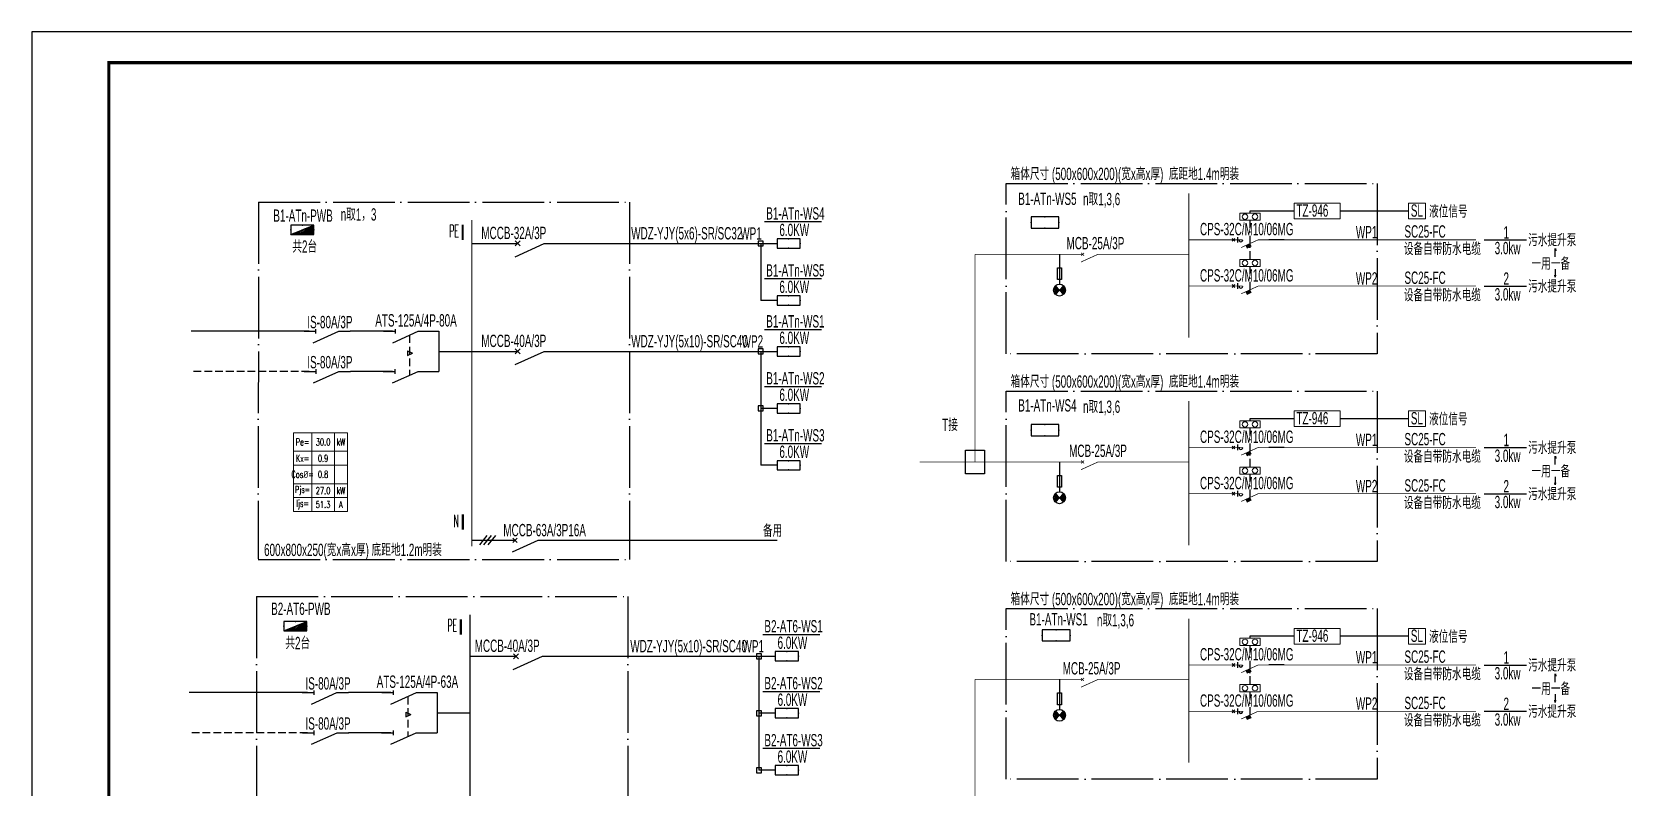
# Model space of a CAD drawing. Extents: x 776418 to 2076422, y -1170708 to 498544.
# Drawn here: x 908431 to 960002, y -454987 to -430506 of the extents above; entities that cross this region are included whole.
import ezdxf

# ---------------------------------------------------------------- set-up
doc = ezdxf.new("R2010")
doc.units = 0
doc.header["$LTSCALE"] = 1000
doc.header["$MEASUREMENT"] = 0
for name, pattern in [('CONTINOUS', [0]), ('DASH', [0.35, 0.25, -0.1]), ('DASHDOT2', [0.5, 0.25, -0.125, 0, -0.125]), ('DOTE', [2.42, 2, -0.2, 0.02, -0.2]), ('HIDDEN', [0.375, 0.25, -0.125])]:
    doc.linetypes.add(name, pattern=pattern)
doc.layers.get('0').update_dxf_attribs({"linetype": 'CONTINUOUS'})
doc.layers.get('Defpoints').update_dxf_attribs({"linetype": 'CONTINUOUS'})
for name, color, linetype in [('D-TEXT', 7, 'CONTINUOUS'), ('DQ', 255, 'CONTINOUS'), ('EL-SYSTEM', 1, 'CONTINUOUS'), ('ELEMENT', 3, 'CONTINUOUS'), ('EQUIP-箱柜', 3, 'CONTINUOUS'), ('TEL_TITLE', 7, 'CONTINUOUS'), ('WIRE-动力', 2, 'CONTINUOUS'), ('WIRE-照明', 1, 'CONTINUOUS'), ('WIRE-系统', 4, 'CONTINUOUS')]:
    doc.layers.add(name, color=color, linetype=linetype)
doc.layers.add('层1', color=7, linetype='CONTINUOUS', lineweight=0)
doc.styles.add('_HZTXT', font='txt.shx', dxfattribs={"width": 0.8, "bigfont": 'HZTXT.shx'})
doc.styles.add('_JD', font='ros.shx', dxfattribs={"width": 0.8, "bigfont": 'JD.shx'})
doc.styles.add('_TCH_LABEL', font='COMPLEX', dxfattribs={"bigfont": 'GBCBIG'})
doc.styles.add('_TEL_DIM', font='SIMPLEX', dxfattribs={"width": 0.7, "height": 3.5, "bigfont": 'HZTXT'})
doc.styles.add('DIM_FONT', font='SIMPLEX', dxfattribs={"width": 0.7, "bigfont": 'GBCBIG'})
doc.styles.get("Standard").update_dxf_attribs({"font": 'gbenor.shx', "bigfont": 'gbcbig.shx'})

# ---------------------------------------------------------------- blocks, each defined once
blk = doc.blocks.new('$element$00000596')
at = {"const_width": 0.0233}
for points in [[(0, 0), (0, -0.25)], [(-0.25, -0.2), (0, -0.75), (0, -1)]]:
    blk.add_lwpolyline(points, dxfattribs=at)
blk.add_arc((-0.008, -0.192), 0.0589, 81.8699, 278.1301)
at = {"flags": 9}
blk.add_attdef('S', (0, 0), '', height=0.00000667, dxfattribs=at)
blk = doc.blocks.new('KBO')
at = {"lineweight": 30}
for p, q in [((-1003, -47), (-1097, 47)), ((-1097, -47), (-1003, 47))]:
    blk.add_line(p, q, dxfattribs=at)
at = {"color": 2, "lineweight": 25}
blk.add_line((-921, 91), (-921, -91), dxfattribs=at)
at = {"color": 2}
for p, q in [((-644, -187), (-514, -129)), ((-641, -193), (-511, -135)), ((-638, -199), (-509, -141)), ((-636, -205), (-506, -147)), ((-633, -211), (-503, -153)), ((-630, -217), (-501, -159)), ((-628, -222), (-498, -165)), ((-625, -228), (-495, -171)), ((-623, -234), (-493, -177)), ((-620, -240), (-490, -182)), ((-617, -246), (-487, -188)), ((-615, -252), (-485, -194)), ((-612, -258), (-482, -200)), ((-609, -264), (-480, -206))]:
    blk.add_line(p, q, dxfattribs=at)
blk.add_lwpolyline([(-645, -183), (-515, -125), (-478, -210), (-608, -268)], close=True)
at = {"layer": 'ELEMENT', "xscale": 999.9899999999907, "yscale": 999.9899999999907, "zscale": 999.9899999999907, "rotation": 90}
blk.add_blockref('$element$00000596', (-1000, 0), dxfattribs=at)
blk = doc.blocks.new('$element$00000497')
at = {"const_width": 0.0233}
for points in [[(0, 0), (0, -0.25)], [(0, -1), (0, -0.75), (-0.25, -0.2)], [(-0.047, -0.297), (0.047, -0.203)], [(-0.047, -0.203), (0.047, -0.297)]]:
    blk.add_lwpolyline(points, dxfattribs=at)
at = {"flags": 9}
blk.add_attdef('S', (0, 0), '', height=0.00000667, dxfattribs=at)
blk = doc.blocks.new('$equip$00001413')
for p, q in [((0.75, 0.6), (-0.75, 0.6)), ((-0.75, 0.6), (-0.75, 0)), ((-0.75, 0), (0.75, 0)), ((0.75, 0), (0.75, 0.6))]:
    blk.add_line(p, q)
for p in [(-0.75, 0.3), (0, 0.6), (0, 0), (0.75, 0.3)]:
    blk.add_point(p)
at = {"style": '_TCH_LABEL', "flags": 9}
blk.add_attdef('A', (0, 0), '', height=0.00002, dxfattribs=at)
blk = doc.blocks.new('M_M8')
for p, q in [((-0.25, -0.2), (0, -0.75)), ((0.05, -0.25), (-0.05, -0.25))]:
    blk.add_line(p, q)
for points in [[(0, 0), (0, -0.25)], [(0, -0.75), (0, -1)]]:
    blk.add_lwpolyline(points)
at = {"style": 'DIM_FONT', "width": 0.8, "flags": 9}
blk.add_attdef('S', (0.25, -0.5), '', height=0.2, dxfattribs=at)
blk = doc.blocks.new('M_M7')
for p, q in [((-0.25, -0.2), (0, -0.75)), ((-0.047, -0.297), (0.047, -0.203)), ((-0.047, -0.203), (0.047, -0.297))]:
    blk.add_line(p, q)
for points in [[(0, 0), (0, -0.25)], [(0, -0.75), (0, -1)]]:
    blk.add_lwpolyline(points)
at = {"width": 0.8, "flags": 9}
blk.add_attdef('S', (0.25, -0.5), '', height=0.2, dxfattribs=at)
blk = doc.blocks.new('*X10')
at = {"color": 0}
for p, q in [((-247, 0), (-246, 2)), ((-212, 0), (-187, 25)), ((-177, 0), (-128, 49)), ((-141, 0), (-69, 72)), ((-106, 0), (-10, 96)), ((-71, 0), (49, 120)), ((-35, 0), (108, 143)), ((0, 0), (167, 167)), ((35, 0), (226, 190)), ((71, 0), (250, 179)), ((106, 0), (250, 144)), ((141, 0), (250, 109)), ((177, 0), (250, 73)), ((212, 0), (250, 38)), ((247, 0), (250, 3))]:
    blk.add_line(p, q, dxfattribs=at)
blk = doc.blocks.new('$equip$00001425')
for p, q in [((-0.75, 0), (0.75, 0.6)), ((0.75, 0.6), (-0.75, 0.6)), ((-0.75, 0.6), (-0.75, 0)), ((-0.75, 0), (0.75, 0)), ((0.75, 0), (0.75, 0.6))]:
    blk.add_line(p, q)
for p in [(-0.75, 0.3), (0, 0.6), (0, 0), (0.75, 0.3)]:
    blk.add_point(p)
blk.add_solid([(-0.75, 0), (0.75, 0), (0.75, 0.6)])
at = {"xscale": 0.00300000000061118, "yscale": 0.00300000000061118, "zscale": 0.00300000000061118}
blk.add_blockref('*X10', (0, 0), dxfattribs=at)
at = {"style": '_TCH_LABEL', "flags": 9}
blk.add_attdef('A', (0, 0), '', height=0.00002, dxfattribs=at)
blk = doc.blocks.new('*T176')
at = {"layer": 'Defpoints', "color": 8, "linetype": 'ByBlock', "lineweight": 0, "transparency": 16777216}
for p, q in [((0, 0), (1749, 0)), ((0, 0), (0, -2550)), ((593, 0), (593, -2550)), ((1332, 0), (1332, -2550)), ((1749, 0), (1749, -2550)), ((0, -600), (1749, -600)), ((0, -1050), (1749, -1050)), ((0, -1650), (1749, -1650)), ((0, -2100), (1749, -2100)), ((0, -2550), (1749, -2550))]:
    blk.add_line(p, q, dxfattribs=at)
at = {"color": 0, "transparency": 16777216, "attachment_point": 5, "style": '_TEL_DIM'}
for s, insert, char_height, width in [('Pe=', (297, -300), 225, 593.32), ('30.0', (962, -300), 225, 738.01), ('kW', (1540, -300), 225, 417.31), ('Kx=', (297, -825), 225, 593.32), ('0.9', (962, -825), 225, 738.01), ('Cos{\\fISOCPEUR|b0|i0|c0|p34;%%C}=', (297, -1350), 225, 593.32), ('0.8', (962, -1350), 225, 738.01), ('Pjs=', (297, -1875), 210, 593.32), ('27.0', (962, -1875), 225, 738.01), ('kW', (1540, -1875), 225, 417.31), ('Ijs=', (297, -2325), 225, 593.32), ('51.3', (962, -2325), 225, 738.01), ('A', (1540, -2325), 225, 417.31)]:
    blk.add_mtext(s, dxfattribs=dict(at, insert=insert, char_height=char_height, width=width))

msp = doc.modelspace()

# ---------------------------------------------------------------- linework, layer by layer
at = {"linetype": 'DOTE'}
for p, q in [((940002, -435418), (952032, -435418)), ((940002, -440945), (940002, -435418)), ((952032, -435418), (952032, -440945)), ((915773, -436023), (915771, -447591)), ((915773, -436023), (927802, -436023)), ((927802, -436022), (927802, -447612)), ((952032, -440945), (940002, -440945)), ((940002, -442149), (952032, -442149)), ((940002, -447676), (940002, -442149)), ((952032, -442149), (952032, -447676)), ((915771, -447612), (927802, -447612)), ((952032, -447676), (940002, -447676)), ((915714, -448808), (915712, -457396)), ((915714, -448808), (927743, -448808)), ((927743, -448807), (927743, -457396)), ((940002, -449198), (952032, -449198)), ((940002, -454726), (940002, -449198)), ((952032, -449198), (952032, -454726)), ((952032, -454726), (940002, -454726))]:
    msp.add_line(p, q, dxfattribs=at)
at = {"ltscale": 0.001}
for p, q in [((932180, -436654), (934027, -436654)), ((932180, -438501), (934027, -438501)), ((932179, -440153), (934026, -440153)), ((932179, -441999), (934026, -441999)), ((932179, -443845), (934026, -443845)), ((932121, -450034), (933967, -450034)), ((932121, -451881), (933967, -451881)), ((932121, -453727), (933967, -453727))]:
    msp.add_line(p, q, dxfattribs=at)
at = {"color": 1, "lineweight": 25}
for p, q in [((949018, -437247), (948514, -437247)), ((949018, -443977), (948514, -443977)), ((949018, -451027), (948514, -451027))]:
    msp.add_line(p, q, dxfattribs=at)
at = {"lineweight": 0}
for points in [[(953046, -436062), (953597, -436062), (953597, -436569), (953046, -436569)], [(953046, -442793), (953597, -442793), (953597, -443299), (953046, -443299)], [(953046, -449843), (953597, -449843), (953597, -450349), (953046, -450349)]]:
    msp.add_lwpolyline(points, close=True, dxfattribs=at)
at = {"linetype": 'Continuous', "const_width": 72.9}
for points in [[(922393, -436760), (922393, -437257)], [(922393, -436760), (922393, -437257)], [(922398, -446148), (922398, -446645)], [(922398, -446148), (922398, -446645)], [(922334, -449545), (922334, -450042)], [(922334, -449545), (922334, -450042)]]:
    msp.add_lwpolyline(points, dxfattribs=at)
at = {"layer": 'D-TEXT'}
for p, q in [((955493, -437248), (956872, -437248)), ((957802, -437799), (957802, -437532)), ((957802, -438195), (957802, -438462)), ((955493, -438748), (956872, -438748)), ((957802, -438462), (957787, -438390)), ((957804, -438462), (957819, -438390)), ((955493, -443978), (956872, -443978)), ((957802, -444529), (957802, -444262)), ((957802, -444926), (957802, -445193)), ((955493, -445478), (956872, -445478)), ((957802, -445193), (957787, -445121)), ((957804, -445193), (957819, -445120)), ((955493, -451028), (956872, -451028)), ((957802, -451579), (957802, -451312)), ((957802, -452243), (957787, -452170)), ((957802, -451975), (957802, -452243)), ((957804, -452243), (957819, -452170)), ((955493, -452528), (956872, -452528))]:
    msp.add_line(p, q, dxfattribs=at)
msp.add_lwpolyline([(937626, -443554, 0, 0, 0), (938563, -443554, 0, 0, 0), (938868, -444177, 80, 0, 0), (939000, -444446, 0, 0, 0)], format="xyseb", dxfattribs=at)
at = {"layer": 'EL-SYSTEM'}
msp.add_lwpolyline([(938690, -444066), (939309, -444066), (939309, -444827), (938690, -444827)], close=True, dxfattribs=at)
at = {"layer": 'TEL_TITLE'}
msp.add_lwpolyline([(908431, -489906), (1013531, -489906), (1013531, -430506), (908431, -430506)], close=True, dxfattribs=at)
at = {"layer": 'TEL_TITLE', "const_width": 100}
msp.add_lwpolyline([(910931, -488906), (1012531, -488906), (1012531, -431506), (910931, -431506)], close=True, dxfattribs=at)
at = {"layer": 'WIRE-动力'}
for p, q in [((923182, -446835), (922934, -447129)), ((923322, -446835), (923074, -447129)), ((923462, -446835), (923214, -447129))]:
    msp.add_line(p, q, dxfattribs=at)
at = {"layer": 'WIRE-照明', "linetype": 'Continuous'}
for p, q in [((932132, -437287), (931972, -437287)), ((931972, -437287), (931972, -437447)), ((932132, -437447), (932132, -437287)), ((922689, -437365), (923749, -437365)), ((931972, -437447), (932132, -437447)), ((932051, -437365), (932051, -439212)), ((932582, -439212), (932051, -439212)), ((921624, -440863), (922689, -440863)), ((922689, -440863), (923749, -440863)), ((932132, -440785), (931972, -440785)), ((931972, -440785), (931972, -440945)), ((932051, -440863), (932051, -444556)), ((932132, -440945), (932132, -440785)), ((931972, -440945), (932132, -440945)), ((932132, -442632), (931972, -442632)), ((931972, -442632), (931972, -442792)), ((931972, -442792), (932132, -442792)), ((932582, -442710), (932051, -442710)), ((932132, -442792), (932132, -442632)), ((932582, -444556), (932051, -444556)), ((932073, -450667), (931913, -450667)), ((931913, -450667), (931913, -450827)), ((932073, -450827), (932073, -450667)), ((922630, -450745), (923690, -450745)), ((931913, -450827), (932073, -450827)), ((931992, -450745), (931992, -454438)), ((921565, -452575), (922630, -452575)), ((932073, -452514), (931913, -452514)), ((931913, -452514), (931913, -452674)), ((931913, -452674), (932073, -452674)), ((932523, -452592), (931992, -452592)), ((932073, -452674), (932073, -452514)), ((932073, -454360), (931913, -454360)), ((931913, -454360), (931913, -454520)), ((931913, -454520), (932073, -454520)), ((932523, -454438), (931992, -454438)), ((932073, -454520), (932073, -454360))]:
    msp.add_line(p, q, dxfattribs=at)
at = {"layer": 'WIRE-照明'}
for p, q in [((925080, -437365), (932582, -437365)), ((917423, -440213), (913590, -440213)), ((920120, -440213), (918752, -440213)), ((921328, -440213), (921624, -440213)), ((921624, -440213), (921624, -441512)), ((920609, -440849), (920609, -440996)), ((920609, -440849), (920768, -440923)), ((920609, -440996), (920768, -440923)), ((925080, -440863), (932582, -440863)), ((920124, -441512), (918756, -441512)), ((921322, -441512), (921624, -441512)), ((922684, -446982), (924088, -446982)), ((925026, -446982), (932591, -446982)), ((925021, -450745), (932523, -450745)), ((917364, -451924), (913532, -451924)), ((920061, -451924), (918693, -451924)), ((921269, -451924), (921565, -451924)), ((921565, -451924), (921565, -453223)), ((920550, -452560), (920550, -452708)), ((920550, -452560), (920709, -452634)), ((920550, -452708), (920709, -452634)), ((920065, -453223), (918697, -453223)), ((921264, -453223), (921565, -453223))]:
    msp.add_line(p, q, dxfattribs=at)
at = {"layer": 'WIRE-照明', "linetype": 'HIDDEN'}
for p, q in [((920670, -440341), (920670, -441640)), ((920612, -452053), (920612, -453352))]:
    msp.add_line(p, q, dxfattribs=at)
at = {"layer": 'WIRE-照明', "linetype": 'DASH'}
for p, q in [((917423, -441512), (913590, -441512)), ((917364, -453223), (913532, -453223))]:
    msp.add_line(p, q, dxfattribs=at)
at = {"layer": 'WIRE-照明', "const_width": 36}
for points in [[(945923, -435745), (945923, -440417)], [(922689, -436606), (922689, -447180)], [(945923, -442475), (945923, -447148)], [(922630, -449391), (922630, -457063)], [(945923, -449525), (945923, -454198)]]:
    msp.add_lwpolyline(points, dxfattribs=at)
at = {"layer": 'WIRE-系统', "const_width": 23.3}
for points in [[(945923, -437247), (947423, -437247)], [(948423, -437247), (952032, -437247)], [(952032, -437247), (955229, -437247)], [(939000, -437716), (942234, -437716)], [(939000, -444446), (939000, -437716)], [(939000, -437716), (942234, -437716)], [(943234, -437716), (945923, -437716)], [(945923, -438747), (947423, -438747)], [(948423, -438747), (952032, -438747)], [(952032, -438747), (955229, -438747)], [(945923, -443977), (947423, -443977)], [(948423, -443977), (952032, -443977)], [(952032, -443977), (955229, -443977)], [(937202, -444446), (942234, -444446)], [(943234, -444446), (945923, -444446)], [(945923, -445477), (947423, -445477)], [(948423, -445477), (952032, -445477)], [(952032, -445477), (955229, -445477)], [(945923, -451027), (947423, -451027)], [(948423, -451027), (952032, -451027)], [(952032, -451027), (955229, -451027)], [(939000, -464957), (939000, -451496)], [(939000, -451496), (942234, -451496)], [(939000, -451496), (942234, -451496)], [(943234, -451496), (945923, -451496)], [(945923, -452527), (947423, -452527)], [(948423, -452527), (952032, -452527)], [(952032, -452527), (955229, -452527)]]:
    msp.add_lwpolyline(points, dxfattribs=at)
at = {"layer": '层1', "color": 4, "linetype": 'DASHDOT2', "lineweight": -3}
for p, q in [((947908, -436613), (947907, -437882)), ((947908, -436314), (947908, -436382)), ((947908, -438113), (947907, -438873)), ((947908, -443344), (947907, -444613)), ((947908, -443044), (947908, -443113)), ((947908, -444844), (947907, -445603)), ((947908, -450094), (947908, -450162)), ((947908, -450394), (947907, -451662)), ((947908, -451894), (947907, -452653))]:
    msp.add_line(p, q, dxfattribs=at)
at = {"layer": '层1', "color": 4, "linetype": 'DASHDOT2', "lineweight": -3, "ltscale": 500}
for p, q in [((949339, -436314), (947908, -436314)), ((953046, -436316), (950830, -436315)), ((949339, -443045), (947908, -443044)), ((953046, -443046), (950830, -443045)), ((949339, -450095), (947908, -450094)), ((953046, -450096), (950830, -450095))]:
    msp.add_line(p, q, dxfattribs=at)
at = {"layer": '层1', "color": 4, "linetype": 'Continuous', "lineweight": 30}
for p, q in [((941733, -437722), (941733, -438684)), ((941733, -444452), (941733, -445415)), ((941733, -451502), (941733, -452465))]:
    msp.add_line(p, q, dxfattribs=at)
at = {"layer": '层1', "color": 4, "lineweight": -3}
for p, q in [((957802, -437532), (957787, -437604)), ((957804, -437532), (957819, -437604)), ((957802, -444262), (957787, -444334)), ((957804, -444262), (957819, -444334)), ((957802, -451312), (957787, -451384)), ((957804, -451312), (957819, -451384))]:
    msp.add_line(p, q, dxfattribs=at)
at = {"layer": '层1', "color": 7, "linetype": 'Continuous', "lineweight": -3}
for p, q in [((941584, -438755), (941584, -438997)), ((941604, -438734), (941604, -439019)), ((941624, -438756), (941624, -438996)), ((941644, -438778), (941644, -438974)), ((941664, -438800), (941664, -438952)), ((941684, -438822), (941684, -438930)), ((941704, -438844), (941704, -438908)), ((941724, -438866), (941724, -438886)), ((941742, -438866), (941742, -438886)), ((941762, -438844), (941762, -438908)), ((941782, -438822), (941782, -438930)), ((941802, -438800), (941802, -438952)), ((941822, -438778), (941822, -438974)), ((941842, -438756), (941842, -438996)), ((941862, -438734), (941862, -439019)), ((941882, -438755), (941882, -438997)), ((941902, -438785), (941902, -438967)), ((941922, -438843), (941922, -438910)), ((941584, -445486), (941584, -445728)), ((941604, -445464), (941604, -445749)), ((941624, -445486), (941624, -445727)), ((941644, -445508), (941644, -445705)), ((941664, -445531), (941664, -445683)), ((941684, -445553), (941684, -445661)), ((941782, -445553), (941782, -445661)), ((941802, -445531), (941802, -445683)), ((941822, -445508), (941822, -445705)), ((941842, -445486), (941842, -445727)), ((941862, -445464), (941862, -445749)), ((941882, -445486), (941882, -445728)), ((941902, -445516), (941902, -445698)), ((941704, -445575), (941704, -445639)), ((941724, -445597), (941724, -445617)), ((941742, -445597), (941742, -445617)), ((941762, -445575), (941762, -445639)), ((941922, -445573), (941922, -445640)), ((941584, -452535), (941584, -452778)), ((941604, -452514), (941604, -452799)), ((941624, -452536), (941624, -452777)), ((941644, -452558), (941644, -452755)), ((941664, -452580), (941664, -452733)), ((941684, -452602), (941684, -452711)), ((941704, -452624), (941704, -452688)), ((941724, -452647), (941724, -452666)), ((941742, -452647), (941742, -452666)), ((941762, -452624), (941762, -452688)), ((941782, -452602), (941782, -452711)), ((941802, -452580), (941802, -452733)), ((941822, -452558), (941822, -452755)), ((941842, -452536), (941842, -452777)), ((941862, -452514), (941862, -452799)), ((941882, -452535), (941882, -452778)), ((941902, -452565), (941902, -452748)), ((941922, -452623), (941922, -452690))]:
    msp.add_line(p, q, dxfattribs=at)
at = {"layer": '层1', "color": 4, "linetype": 'Continuous', "lineweight": -3}
for p, q in [((941862, -439019), (941604, -438734)), ((941604, -439019), (941862, -438734)), ((941862, -445749), (941604, -445464)), ((941604, -445749), (941862, -445464)), ((941862, -452799), (941604, -452514)), ((941604, -452799), (941862, -452514))]:
    msp.add_line(p, q, dxfattribs=at)
at = {"layer": '层1', "color": 6, "lineweight": 15}
for points in [[(949339, -436061), (950830, -436061), (950830, -436568), (949339, -436568)], [(949339, -442792), (950830, -442792), (950830, -443298), (949339, -443298)], [(949339, -449841), (950830, -449841), (950830, -450348), (949339, -450348)]]:
    msp.add_lwpolyline(points, close=True, dxfattribs=at)
at = {"layer": '层1', "color": 2, "linetype": 'Continuous', "lineweight": 15}
for points in [[(947583, -436613), (948233, -436613), (948233, -436382), (947583, -436382)], [(947583, -438113), (948233, -438113), (948233, -437882), (947583, -437882)], [(947583, -443344), (948233, -443344), (948233, -443113), (947583, -443113)], [(947583, -444844), (948233, -444844), (948233, -444613), (947583, -444613)], [(947583, -450394), (948233, -450394), (948233, -450162), (947583, -450162)], [(947583, -451894), (948233, -451894), (948233, -451662), (947583, -451662)]]:
    msp.add_lwpolyline(points, close=True, dxfattribs=at)
at = {"layer": '层1', "color": 4, "linetype": 'Continuous', "lineweight": -3}
for points in [[(941667, -438151), (941797, -438151), (941797, -438535), (941667, -438535)], [(941667, -444881), (941797, -444881), (941797, -445266), (941667, -445266)], [(941667, -451931), (941797, -451931), (941797, -452315), (941667, -452315)]]:
    msp.add_lwpolyline(points, close=True, dxfattribs=at)
at = {"layer": '层1', "color": 2, "linetype": 'Continuous', "lineweight": 15}
for centre in [(947747, -436499), (948070, -436497), (947747, -437999), (948070, -437997), (947747, -443229), (948070, -443227), (947747, -444729), (948070, -444727), (947747, -450279), (948070, -450277), (947747, -451779), (948070, -451777)]:
    msp.add_circle(centre, 87.9, dxfattribs=at)
at = {"layer": '层1', "color": 4, "linetype": 'Continuous', "lineweight": -3}
for centre in [(941734, -438876), (941734, -445607), (941734, -452657)]:
    msp.add_circle(centre, 192, dxfattribs=at)

# ---------------------------------------------------------------- block references
msp.add_blockref('*T176', (916908, -443501))
at = {"layer": 'DQ', "xscale": 1500, "yscale": 1500, "zscale": 1500, "rotation": 90}
for name, p in [('M_M8', (917252, -440213)), ('M_M8', (919828, -440213)), ('M_M8', (917259, -441512)), ('M_M8', (919822, -441512)), ('M_M7', (923713, -446982)), ('M_M8', (917193, -451924)), ('M_M8', (919769, -451924)), ('M_M8', (917200, -453223)), ('M_M8', (919764, -453223))]:
    msp.add_blockref(name, p, dxfattribs=at)
at = {"layer": 'ELEMENT', "rotation": 90}
for name, p, xscale, yscale, zscale in [('M_M7', (923749, -437365), 1714.285714285681, 1714.285714285681, 1714.285714285681), ('$element$00000497', (942234, -437716), 1000, 1000, 1000), ('M_M7', (923749, -440863), 1714.285714285681, 1714.285714285681, 1714.285714285681), ('$element$00000497', (942234, -444446), 1000, 1000, 1000), ('M_M7', (923690, -450745), 1714.285714285681, 1714.285714285681, 1714.285714285681), ('$element$00000497', (942234, -451496), 1000, 1000, 1000)]:
    msp.add_blockref(name, p, dxfattribs=dict(at, xscale=xscale, yscale=yscale, zscale=zscale))
at = {"layer": 'EQUIP-箱柜', "xscale": 500, "yscale": 500, "zscale": 500}
for p in [(917198, -437072), (916972, -449920)]:
    msp.add_blockref('$equip$00001425', p, dxfattribs=at)
at = {"layer": 'EQUIP-箱柜', "color": 1, "ltscale": 0.001, "xscale": 600, "yscale": 600, "zscale": 600}
for p in [(941264, -436867), (941264, -443598), (941628, -450247)]:
    msp.add_blockref('$equip$00001413', p, dxfattribs=at)
at = {"layer": 'EQUIP-箱柜', "ltscale": 0.001, "xscale": 500, "yscale": 500, "zscale": 500}
for p in [(932957, -437515), (932957, -439362), (932957, -441013), (932957, -442860), (932957, -444706), (932898, -450895), (932898, -452742), (932898, -454588)]:
    msp.add_blockref('$equip$00001413', p, dxfattribs=at)
at = {"layer": '层1', "color": 4, "lineweight": -3}
for p in [(948423, -437247), (948423, -438747), (948423, -443977), (948423, -445477), (948423, -451027), (948423, -452527)]:
    msp.add_blockref('KBO', p, dxfattribs=at)

# ---------------------------------------------------------------- texts
at = {"layer": 'D-TEXT'}
for s, style, width, p in [('箱体尺寸 (500x600x200)(宽x高x厚)  底距地1.4m明装', '_JD', 0.6, (940152, -435310)), ('B1-ATn-WS5', '_JD', 0.6, (940398, -436118)), ('n取1,3,6', '_JD', 0.6, (942498, -436127)), ('B1-ATn-PWB', '_JD', 0.6, (916258, -436664)), ('n取1，3', '_JD', 0.6, (918440, -436625)), ('B1-ATn-WS4', '_JD', 0.6, (932231, -436591)), ('TZ-946', '_JD', 0.6, (949413, -436497)), ('SL', '_JD', 0.6, (953120, -436498)), ('液位信号', '_JD', 0.6, (953712, -436530)), ('PE', '_HZTXT', 0.45, (921961, -437161)), ('MCCB-32A/3P', '_JD', 0.6, (922999, -437224)), ('6.0KW', '_JD', 0.6, (932658, -437125)), ('CPS-32C/M10/06MG', '_JD', 0.6, (946288, -437099)), ('WP1', '_JD', 0.6, (951340, -437198)), ('SC25-FC', '_JD', 0.6, (952914, -437176)), ('共2台', '_JD', 0.6, (916874, -437666)), ('WDZ-YJY(5x6)-SR/SC32', '_JD', 0.6, (927856, -437235)), ('WP1', '_JD', 0.6, (931390, -437242)), ('MCB-25A/3P', '_JD', 0.6, (941964, -437555)), ('设备自带防水电缆', '_JD', 0.6, (952895, -437742)), ('3.0kw', '_JD', 0.6, (955838, -437714)), ('1', '_JD', 0.6, (956124, -437205)), ('污水提升泵', '_JD', 0.6, (956924, -437458)), ('一用一备', '_JD', 0.6, (957034, -438220)), ('B1-ATn-WS5', '_JD', 0.6, (932231, -438437)), ('CPS-32C/M10/06MG', '_JD', 0.6, (946288, -438599)), ('WP2', '_JD', 0.6, (951340, -438698)), ('SC25-FC', '_JD', 0.6, (952914, -438676)), ('2', '_JD', 0.6, (956124, -438705)), ('6.0KW', '_JD', 0.6, (932658, -438971)), ('设备自带防水电缆', '_JD', 0.6, (952895, -439242)), ('3.0kw', '_JD', 0.6, (955838, -439214)), ('污水提升泵', '_JD', 0.6, (956924, -438958)), ('IS-80A/3P', '_JD', 0.6, (917359, -440113)), ('ATS-125A/4P-80A', '_JD', 0.6, (919562, -440057, -2980)), ('B1-ATn-WS1', '_JD', 0.6, (932231, -440089)), ('MCCB-40A/3P', '_JD', 0.6, (922999, -440722)), ('WDZ-YJY(5x10)-SR/SC40', '_JD', 0.6, (927856, -440733)), ('WP2', '_JD', 0.6, (931436, -440740)), ('6.0KW', '_JD', 0.6, (932658, -440623)), ('IS-80A/3P', '_JD', 0.6, (917359, -441412)), ('B1-ATn-WS2', '_JD', 0.6, (932231, -441935)), ('箱体尺寸 (500x600x200)(宽x高x厚)  底距地1.4m明装', '_JD', 0.6, (940152, -442040)), ('6.0KW', '_JD', 0.6, (932658, -442469)), ('B1-ATn-WS4', '_JD', 0.6, (940398, -442812)), ('n取1,3,6', '_JD', 0.6, (942498, -442857)), ('TZ-946', '_JD', 0.6, (949413, -443227)), ('SL', '_JD', 0.6, (953120, -443229)), ('液位信号', '_JD', 0.6, (953712, -443260)), ('B1-ATn-WS3', '_JD', 0.6, (932231, -443782)), ('T接', '_JD', 0.6, (937934, -443444)), ('CPS-32C/M10/06MG', '_JD', 0.6, (946288, -443829)), ('SC25-FC', '_JD', 0.6, (952914, -443907)), ('6.0KW', '_JD', 0.6, (932658, -444316)), ('MCB-25A/3P', '_JD', 0.6, (942047, -444285)), ('WP1', '_JD', 0.6, (951340, -443928)), ('3.0kw', '_JD', 0.6, (955838, -444444)), ('1', '_JD', 0.6, (956124, -443935)), ('污水提升泵', '_JD', 0.6, (956924, -444189)), ('设备自带防水电缆', '_JD', 0.6, (952895, -444473)), ('一用一备', '_JD', 0.6, (957034, -444950)), ('CPS-32C/M10/06MG', '_JD', 0.6, (946288, -445329)), ('WP2', '_JD', 0.6, (951340, -445428)), ('SC25-FC', '_JD', 0.6, (952914, -445407)), ('2', '_JD', 0.6, (956124, -445435)), ('设备自带防水电缆', '_JD', 0.6, (952895, -445973)), ('3.0kw', '_JD', 0.6, (955838, -445944)), ('污水提升泵', '_JD', 0.6, (956924, -445689)), ('N', '_HZTXT', 0.45, (922098, -446558)), ('MCCB-63A/3P16A', '_JD', 0.6, (923712, -446856)), ('备用', '_JD', 0.6, (932124, -446876, -124)), ('600x800x250(宽x高x厚) 底距地1.2m明装', '_JD', 0.6, (915957, -447496)), ('箱体尺寸 (500x600x200)(宽x高x厚)  底距地1.4m明装', '_JD', 0.6, (940152, -449090)), ('B2-AT6-PWB', '_JD', 0.6, (916187, -449406)), ('PE', '_HZTXT', 0.45, (921902, -449946)), ('B2-AT6-WS1', '_JD', 0.6, (932172, -449971)), ('B1-ATn-WS1', '_JD', 0.6, (940761, -449745)), ('n取1,3,6', '_JD', 0.6, (942948, -449775)), ('共2台', '_JD', 0.6, (916648, -450515)), ('MCCB-40A/3P', '_JD', 0.6, (922784, -450604)), ('WDZ-YJY(5x10)-SR/SC40', '_JD', 0.6, (927826, -450615)), ('6.0KW', '_JD', 0.6, (932599, -450505)), ('TZ-946', '_JD', 0.6, (949413, -450277)), ('SL', '_JD', 0.6, (953120, -450278)), ('液位信号', '_JD', 0.6, (953712, -450310)), ('WP1', '_JD', 0.6, (931463, -450622)), ('CPS-32C/M10/06MG', '_JD', 0.6, (946288, -450879)), ('WP1', '_JD', 0.6, (951340, -450978)), ('SC25-FC', '_JD', 0.6, (952914, -450957)), ('1', '_JD', 0.6, (956124, -450985)), ('MCB-25A/3P', '_JD', 0.6, (941839, -451335)), ('设备自带防水电缆', '_JD', 0.6, (952895, -451522)), ('3.0kw', '_JD', 0.6, (955838, -451494)), ('污水提升泵', '_JD', 0.6, (956924, -451238)), ('IS-80A/3P', '_JD', 0.6, (917300, -451824)), ('ATS-125A/4P-63A', '_JD', 0.6, (919608, -451768, -2980)), ('B2-AT6-WS2', '_JD', 0.6, (932172, -451817)), ('一用一备', '_JD', 0.6, (957034, -452000)), ('6.0KW', '_JD', 0.6, (932599, -452351)), ('CPS-32C/M10/06MG', '_JD', 0.6, (946288, -452379)), ('WP2', '_JD', 0.6, (951340, -452478)), ('SC25-FC', '_JD', 0.6, (952914, -452457)), ('2', '_JD', 0.6, (956124, -452485)), ('IS-80A/3P', '_JD', 0.6, (917300, -453123)), ('设备自带防水电缆', '_JD', 0.6, (952895, -453022)), ('3.0kw', '_JD', 0.6, (955838, -452994)), ('污水提升泵', '_JD', 0.6, (956924, -452738)), ('B2-AT6-WS3', '_JD', 0.6, (932172, -453664)), ('6.0KW', '_JD', 0.6, (932599, -454197))]:
    msp.add_text(s, height=400, dxfattribs=dict(at, style=style, width=width)).set_placement(p)

doc.saveas('drawing.dxf')
